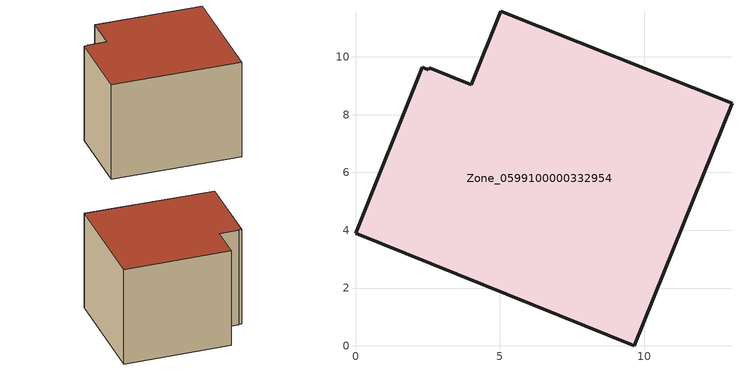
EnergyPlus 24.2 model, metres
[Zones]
Zone_0599100000332954
 floor ground (C_G): 2.56,9.62 4.01,9.04 5.03,11.58 13.03,8.39 9.65,0 0,3.9 2.31,9.64 2.52,9.56 z0
 wall outside (C_F): 9.65,0 13.03,8.39 5.03,11.58 4.01,9.04 2.56,9.62 2.52,9.56 2.31,9.64 0,3.9 9.65,0 z0:8.22
 roof outside (C_R): 4.01,9.04 2.56,9.62 2.52,9.56 2.31,9.64 0,3.9 9.65,0 13.03,8.39 5.03,11.58 z8.22
[BUILDING]
Pand.0599100000332954: North Axis=0; Terrain=City; Loads Convergence Tolerance Value=0.04; Temperature Convergence Tolerance Value=0.4; Solar Distribution=FullExterior; Maximum Number of Warmup Days=25; Minimum Number of Warmup Days=1
[Site:Location]
Rotterdam.The.Hague.AP_ZH_NLD Design_Conditions: Latitude=51.96; Longitude=4.45; Time Zone=1; Elevation=-4.5
[SITE:GROUNDTEMPERATURE:BUILDINGSURFACE]
18, 18, 18, 18, 18, 18, 18, 18, 18, 18, 18, 18
[MATERIAL] Thermal Absorptance=0.9; Solar Absorptance=0.7; Visible Absorptance=0.7
Name | Roughness | Thickness | Conductivity | Density | Specific Heat
G.TC.1975-1991 | MediumSmooth | 0.15 | 0.288461 | 540 | 1210
F.TC.1975-1991 | Rough | 0.3 | 0.230769 | 1920 | 840
R.TC.1975-1991 | MediumRough | 0.2 | 0.153846 | 1500 | 1000
[CONSTRUCTION]
C_G: G.TC.1975-1991
C_F: F.TC.1975-1991
C_R: R.TC.1975-1991
[ZONE]
Zone_0599100000332954: Type=1; Multiplier=1; Ceiling Height=Autocalculate; Volume=Autocalculate; Floor Area=autocalculate; Part of Total Floor Area=Yes
[ZONEINFILTRATION:DESIGNFLOWRATE]
Infil_Zone_0599100000332954: Zone or ZoneList or Space or SpaceList=Zone_0599100000332954; Schedule=AlwaysOn; Design Flow Rate Calculation Method=Flow/Area; Flow Rate per Floor Area=0.003; Constant Term Coefficient=1; Temperature Term Coefficient=0; Velocity Term Coefficient=0; Velocity Squared Term Coefficient=0
[HVACTEMPLATE:ZONE:IDEALLOADSAIRSYSTEM]
Zone_0599100000332954: Maximum Heating Supply Air Temperature=50; Minimum Cooling Supply Air Temperature=13; Maximum Heating Supply Air Humidity Ratio=0.0156; Minimum Cooling Supply Air Humidity Ratio=0.0077; Heating Limit=NoLimit; Cooling Limit=NoLimit; Dehumidification Control Type=ConstantSensibleHeatRatio; Cooling Sensible Heat Ratio=0.7; Dehumidification Setpoint=60; Humidification Control Type=None; Humidification Setpoint=30; Outdoor Air Method=None; Outdoor Air Flow Rate per Person=0.00944; Outdoor Air Flow Rate per Zone Floor Area=0; Outdoor Air Flow Rate per Zone=0; Demand Controlled Ventilation Type=None; Outdoor Air Economizer Type=NoEconomizer; Heat Recovery Type=None; Sensible Heat Recovery Effectiveness=0.7; Latent Heat Recovery Effectiveness=0.65
[ZONECONTROL:THERMOSTAT]
ThermostatControl_Zone_0599100000332954: Zone or ZoneList=Zone_0599100000332954; Control Type Schedule=DualSetpointControlType; Control 1=Thermostat_Zone_0599100000332954; Temperature Difference Between Cutout And Setpoint=0
[THERMOSTATSETPOINT:DUALSETPOINT]
Thermostat_Zone_0599100000332954: Heating Setpoint Temperature Schedule=HeatingSetpoint_Zone_0599100000332954; Cooling Setpoint Temperature Schedule=CoolingSetpoint_Zone_0599100000332954
[SCHEDULE:COMPACT]
HeatingSetpoint_Zone_0599100000332954: Through: 12/31, For: AllDays, Until: 24:00, 21
CoolingSetpoint_Zone_0599100000332954: Through: 12/31, For: AllDays, Until: 24:00, 24
DualSetpointControlType: Through: 12/31, For: AllDays, Until: 24:00, 4
AlwaysOn: Through: 12/31, For: AllDays, Until: 24:00, 1
